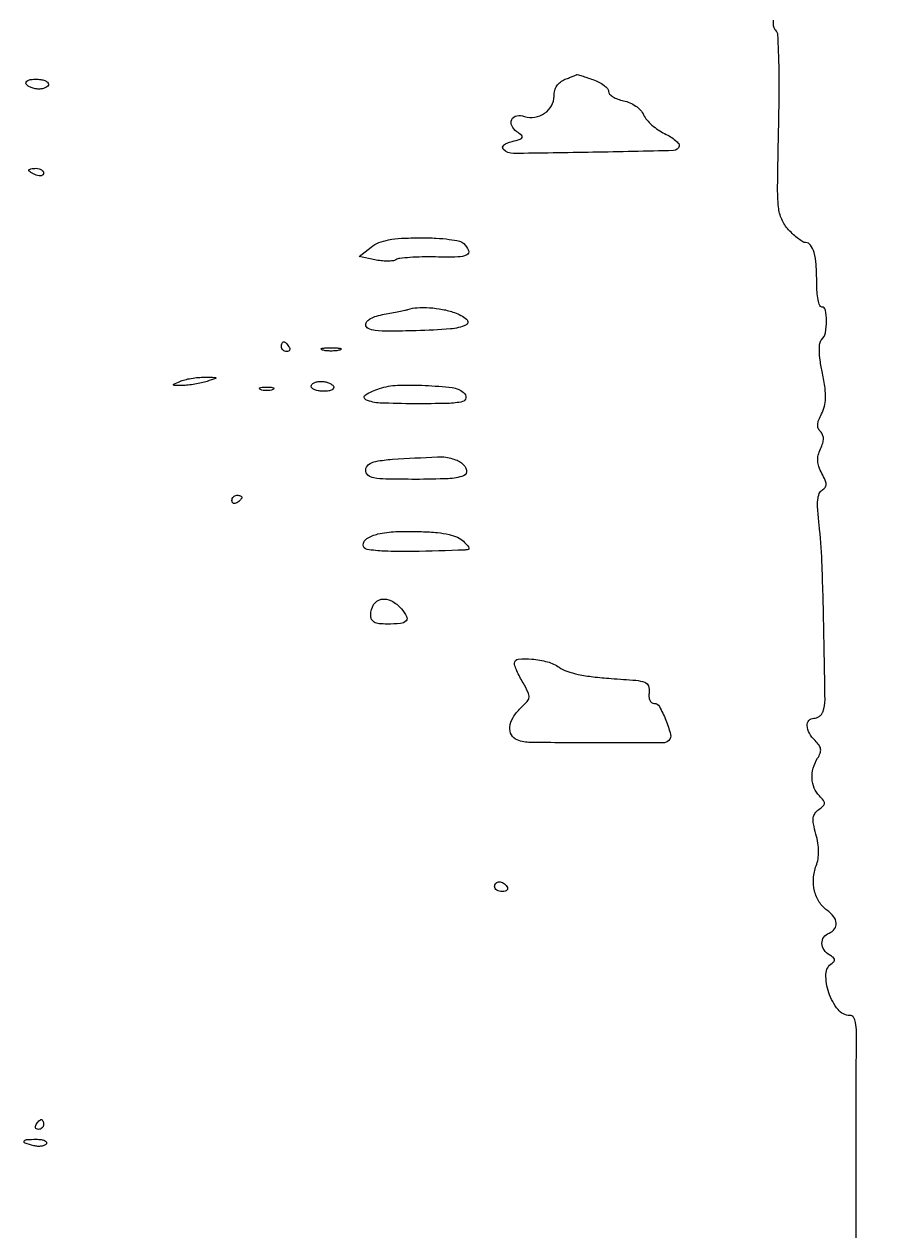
# Model space of a CAD drawing. Extents: x 0 to 1897, y 0 to 3427.
# Drawn here: x 1701.1 to 1874.9, y 1759.5 to 2003.1 of the extents above; entities that cross this region are included whole.
import ezdxf

# ---------------------------------------------------------------- set-up
doc = ezdxf.new("R2010")
doc.units = 0
doc.header["$MEASUREMENT"] = 0

msp = doc.modelspace()

# ---------------------------------------------------------------- linework, layer by layer
msp.add_lwpolyline([(1868.989454, 1739.570561, -0.000247), (1868.963545, 1759.18823, -0.00034), (1868.960984, 1776.81604, -0.000215), (1868.975293, 1791.641356, -0.004132), (1869.019807, 1796.25, 0.009063), (1869.019114, 1799.644525, 0.04281), (1868.817385, 1801.579135, 0.0942), (1868.401704, 1802.628045, 0.256844), (1867.725385, 1803, -0.229153), (1865.294178, 1804.175987, -0.08571), (1863.43337, 1807.5924, -0.088114), (1862.856338, 1811.360288, -0.253589), (1864.128416, 1813.579366, 0.098158), (1864.52256, 1813.946006, 0.23604), (1864.585232, 1814.328876, 0.151976), (1864.303775, 1814.737655, 0.03901), (1863.628416, 1815.188073, -0.114034), (1862.493226, 1816.218982, -0.145404), (1862.053735, 1817.555785, -0.162527), (1862.432107, 1818.808226, -0.148263), (1863.5, 1819.638374, 0.139212), (1864.592513, 1820.456996, 0.188223), (1864.929156, 1821.63212, 0.143271), (1864.394132, 1822.980656, 0.074508), (1863.070574, 1824.238014, -0.10097), (1861.518205, 1825.87614, -0.079774), (1860.569702, 1828.131768, -0.075534), (1860.343783, 1830.690534, -0.075293), (1860.887433, 1833.203926, 0.050222), (1861.261803, 1834.594627, 0.042401), (1861.380369, 1836.114535, 0.038248), (1861.241257, 1837.779535, 0.027403), (1860.843269, 1839.605463, -0.017655), (1860.35181, 1841.666374, -0.079706), (1860.302849, 1842.898604, -0.127167), (1860.648436, 1843.783457, -0.078688), (1861.439846, 1844.579673, 0.030519), (1862.327147, 1845.315569, 0.197774), (1862.562759, 1845.833571, 0.182127), (1862.374856, 1846.393201, 0.025294), (1861.539469, 1847.317674, -0.099179), (1860.492371, 1848.889397, -0.085727), (1860.061138, 1850.827481, -0.080156), (1860.295936, 1852.913826, -0.071674), (1861.175533, 1854.909465, 0.047107), (1861.693162, 1855.943545, 0.128089), (1861.786553, 1856.750846, 0.121635), (1861.475062, 1857.526885, 0.040426), (1860.675533, 1858.467324, -0.065784), (1859.510088, 1859.987669, -0.115609), (1859.055751, 1861.496703, -0.19704), (1859.414232, 1862.554155, -0.217028), (1860.393011, 1863, 0.081939), (1860.959876, 1863.093525, 0.066737), (1861.511809, 1863.367187, 0.067572), (1861.965696, 1863.77217, 0.088998), (1862.245543, 1864.25, 0.091847), (1862.674681, 1866.763512, 0.001492), (1862.429409, 1881.137158, 0.003909), (1862.053164, 1894.635563, 0.019968), (1861.486288, 1902.118145, -0.011048), (1861.202701, 1905.143959, -0.03961), (1861.21788, 1907.08366, -0.06764), (1861.50084, 1908.336784, -0.166531), (1862.091488, 1909.056543, 0.089375), (1862.691677, 1909.595667, 0.170661), (1862.89469, 1910.202981, 0.099625), (1862.712875, 1911.039349, 0.019689), (1862.039379, 1912.426421, -0.037046), (1861.43725, 1913.784446, -0.071739), (1861.201721, 1914.946046, -0.075673), (1861.3094, 1916.085248, -0.045588), (1861.758262, 1917.368788, 0.031475), (1862.207323, 1918.545384, 0.07667), (1862.344428, 1919.46105, 0.102398), (1862.186571, 1920.207169, 0.093475), (1861.742876, 1920.857124, -0.102488), (1861.311205, 1921.514365, -0.110269), (1861.191167, 1922.271553, -0.078134), (1861.399489, 1923.210291, -0.029275), (1861.966698, 1924.437774, 0.057842), (1862.568754, 1925.963521, 0.059841), (1862.79623, 1927.569044, 0.041808), (1862.668318, 1929.617605, 0.013067), (1862.140936, 1932.652424, -0.013157), (1861.689726, 1935.251668, -0.030971), (1861.525309, 1937.212696, -0.040945), (1861.610403, 1938.626425, -0.162261), (1861.994444, 1939.394444, 0.149329), (1862.743707, 1940.802795, 0.047942), (1862.974788, 1943.186211, 0.049336), (1862.760022, 1945.376262, 0.357807), (1862, 1946, -0.320647), (1861.61039, 1946.278487, -0.032273), (1861.29375, 1947.444725, -0.031014), (1861.072216, 1949.033031, -0.019147), (1861, 1950.918213, 0.017201), (1860.874793, 1954.556598, 0.050505), (1860.451876, 1957.024445, 0.088193), (1859.749668, 1958.490922, 0.241616), (1858.757682, 1959, -0.138739), (1858.216062, 1959.153237, -0.023896), (1857.326043, 1959.761111, -0.024421), (1856.322817, 1960.598995, -0.019683), (1855.328069, 1961.591016, -0.082672), (1853.931949, 1963.710645, -0.080709), (1853.282986, 1966.185963, -0.027381), (1853.109283, 1970.46359, -0.001898), (1853.325974, 1982.52844, 0.004182), (1853.429615, 1990.267781, 0.00896), (1853.352613, 1996.239657, 0.00517), (1853.160657, 2000.901343, 0.185563), (1852.729793, 2001.870207, -0.111914), (1852.403233, 2002.388199, -0.066822), (1852.253455, 2003.10442, -0.061025), (1852.292994, 2003.907508, -0.059878)], format="xyb")
for points in [[(1815.850777, 1991.902175, -0.033843), (1817.056297, 1991.388094, -0.043879), (1818.074916, 1990.751666, -0.050404), (1818.785774, 1990.093567, -0.182795), (1819, 1989.527175, 0.192977), (1819.213643, 1988.994245, 0.062648), (1819.884498, 1988.448271, 0.051717), (1820.858469, 1987.972186, 0.038498), (1822.011055, 1987.647789, -0.053368), (1823.2909, 1987.246227, -0.051312), (1824.475015, 1986.578898, -0.053894), (1825.44139, 1985.725458, -0.076642), (1826.074724, 1984.772789, 0.069285), (1826.704969, 1983.793992, 0.033286), (1827.754117, 1982.727007, 0.032209), (1829.016627, 1981.74132, 0.039647), (1830.313669, 1981, -0.026991), (1831.516038, 1980.352554, -0.039286), (1832.491146, 1979.646875, -0.044817), (1833.143055, 1978.982916, -0.236736), (1833.251934, 1978.5, -0.33779), (1832.105623, 1977.580342, -0.001569), (1815.849494, 1977.231145, -0.002075), (1799.820904, 1977.003677, -0.201523), (1797.751152, 1977.848848, -0.240622), (1797.618517, 1978.258489, -0.174916), (1797.854503, 1978.684905, -0.085487), (1798.5187, 1979.090707, -0.033007), (1799.549677, 1979.423112, 0.010607), (1801.178501, 1979.868852, 0.214806), (1801.557376, 1980.195503, 0.334287), (1801.47194, 1980.598087, 0.021276), (1800.470117, 1981.398192, -0.121882), (1799.452281, 1982.614349, -0.235827), (1799.463297, 1983.851882, -0.234941), (1800.460281, 1984.589837, -0.121343), (1802.046384, 1984.485278, 0.116713), (1804.124921, 1984.329185, 0.111361), (1806.09314, 1985.113551, 0.114531), (1807.494709, 1986.643312, 0.129117), (1808, 1988.567408, -0.062508), (1808.143495, 1989.710732, -0.083871), (1808.565813, 1990.663941, -0.085056), (1809.272249, 1991.416024, -0.066296), (1810.25, 1991.968838, 0.000818), (1811.119677, 1992.320059, 0.00127), (1811.868666, 1992.626183, 0.00036), (1812.519789, 1992.894788, 0.042394), (1812.600777, 1992.936614, -0.219939), (1812.684697, 1992.947455, -0.000909), (1813.597035, 1992.658894, -0.004209), (1814.636202, 1992.318479, -0.002611)], [(1706, 1991, -0.186414), (1705.852535, 1990.618213, -0.089706), (1705.429836, 1990.29375, -0.069539), (1704.801778, 1990.073784, -0.049547), (1704.059017, 1990, -0.046881), (1703.270704, 1990.074077, -0.046318), (1702.50665, 1990.29375, -0.050262), (1701.876024, 1990.616444, -0.111412), (1701.5, 1991, -0.253782), (1701.478234, 1991.384801, -0.1651), (1701.794783, 1991.712684, -0.083483), (1702.479336, 1991.931329, -0.035659), (1703.440983, 1992, -0.037227), (1704.420991, 1991.926934, -0.055981), (1705.248289, 1991.70625, -0.073461), (1705.813779, 1991.383082, -0.230178)], [(1705, 1973.031385, -0.184534), (1704.877514, 1972.710807, -0.147206), (1704.559375, 1972.516384, -0.100118), (1704.074366, 1972.488865, -0.055937), (1703.5, 1972.638374, -0.02136), (1702.925442, 1972.887494, -0.030395), (1702.440625, 1973.160341, -0.030693), (1702.087111, 1973.420671, -0.222225), (1702, 1973.606989, -0.289661), (1702.096084, 1973.758929, -0.046727), (1702.440625, 1973.884553, -0.039339), (1702.925176, 1973.971531, -0.024748), (1703.5, 1974, -0.062722), (1704.073532, 1973.92777, -0.08088), (1704.559375, 1973.715469, -0.098158), (1704.884506, 1973.400789, -0.152681)], [(1789.8, 1958.8, -0.100263), (1790.722475, 1957.408878, -0.397883), (1790.383672, 1956.539697, -0.10529), (1788.566868, 1956.110562, -0.010675), (1784.10573, 1956.10701, 0.009673), (1781.3828, 1956.110297, 0.012784), (1778.904677, 1956.001923, 0.0102), (1776.858124, 1955.817918, 0.111333), (1776.081331, 1955.550266, -0.108889), (1775.439619, 1955.325683, -0.029507), (1774.358954, 1955.259973, -0.0284), (1773.092319, 1955.329773, -0.026098), (1771.804909, 1955.542849), (1768.658616, 1956.233891), (1771.079308, 1958.09471, -0.06752), (1772.654883, 1958.997944, -0.049801), (1774.586102, 1959.566219, -0.03432), (1777.207498, 1959.877111, -0.011622), (1781.05, 1959.977764, -0.012669), (1784.222343, 1959.906722, -0.021521), (1786.865558, 1959.666158, -0.022302), (1788.892622, 1959.300656, -0.141536)], [(1787.896221, 1944.886333, -0.08369), (1790.363072, 1943.530926, -0.555885), (1790.234723, 1942.403094, -0.092269), (1787.113042, 1941.576787, -0.011856), (1780.168659, 1941.222056, -0.004813), (1774.671572, 1941.124748, -0.031509), (1771.917765, 1941.276149, -0.077631), (1770.481419, 1941.678115, -0.293783), (1770, 1942.426743, -0.183606), (1770.252402, 1943.09092, -0.083186), (1770.988081, 1943.68398, -0.058056), (1772.166164, 1944.177212, -0.028707), (1773.75, 1944.53658, 0.004057), (1775.259048, 1944.801579, 0.00469), (1776.692188, 1945.079173, 0.004209), (1777.901121, 1945.335741, 0.027368), (1778.5, 1945.502946, -0.066715), (1780.378607, 1945.871553, -0.031523), (1782.853523, 1945.865353, -0.030486), (1785.49024, 1945.530065, -0.037015)], [(1754.5, 1938, -0.082592), (1754.656512, 1937.6179, -0.161196), (1754.6254, 1937.29375, -0.182303), (1754.413961, 1937.078288, -0.108972), (1754.059017, 1937, -0.093332), (1753.654762, 1937.076123, -0.09642), (1753.311086, 1937.29375, -0.099167), (1753.081062, 1937.618444, -0.105053), (1753, 1938, -0.042167), (1753.032345, 1938.382849, -0.061769), (1753.129539, 1938.70625, -0.081139), (1753.272352, 1938.92554, -0.210953), (1753.440983, 1939, -0.151918), (1753.65171, 1938.934461, -0.038439), (1753.933975, 1938.70625, -0.035638), (1754.231006, 1938.382774, -0.029505)], [(1764.75, 1937.310674, -0.039571), (1763.952734, 1937.168469, -0.024357), (1763, 1937.122029, -0.024357), (1762.047266, 1937.168469, -0.039571), (1761.25, 1937.310674, -0.161593), (1760.99086, 1937.478988, -0.542911), (1761.042187, 1937.633659, -0.052887), (1761.748017, 1937.740287, -0.011065), (1763, 1937.767997, -0.011065), (1764.251983, 1937.740287, -0.052887), (1764.957813, 1937.633659, -0.542911), (1765.00914, 1937.478988, -0.161593)], [(1738, 1931, -0.022466), (1736.861308, 1930.690964, -0.013896), (1735.5, 1930.425913, -0.013931), (1734.138026, 1930.238638, -0.024262), (1733, 1930.169965, -0.003431), (1731.427406, 1930.162267, -0.262453), (1731.216002, 1930.281993, -0.448398), (1731.270016, 1930.45607, -0.005256), (1732.5, 1931, -0.041255), (1733.478826, 1931.328064, -0.019109), (1734.79375, 1931.598337, -0.018779), (1736.204949, 1931.778463, -0.024805), (1737.5, 1931.830035, -0.00148), (1739.576132, 1931.803547, -0.258782), (1739.761213, 1931.697043, -0.481249), (1739.708813, 1931.555647, -0.002223)], [(1751.25, 1929.337719, -0.057986), (1750.679992, 1929.181385, -0.037979), (1750, 1929.12966, -0.037979), (1749.320008, 1929.181385, -0.057986), (1748.75, 1929.337719, -0.174857), (1748.540618, 1929.525001, -0.447206), (1748.601562, 1929.693942, -0.078554), (1749.10856, 1929.810911, -0.017491), (1750, 1929.842105, -0.017491), (1750.89144, 1929.810911, -0.078554), (1751.398438, 1929.693942, -0.447206), (1751.459382, 1929.525001, -0.174857)], [(1763.5, 1930, -0.253782), (1763.521766, 1929.615199, -0.1651), (1763.205217, 1929.287316, -0.083483), (1762.520664, 1929.068671, -0.035659), (1761.559017, 1929, -0.037227), (1760.579009, 1929.073066, -0.055981), (1759.751711, 1929.29375, -0.073461), (1759.186221, 1929.616918, -0.230178), (1759, 1930, -0.186414), (1759.147465, 1930.381787, -0.089706), (1759.570164, 1930.70625, -0.069539), (1760.198222, 1930.926216, -0.049547), (1760.940983, 1931, -0.046881), (1761.729296, 1930.925923, -0.046318), (1762.49335, 1930.70625, -0.050262), (1763.123976, 1930.383556, -0.111412)], [(1789.73899, 1928.768284, -0.248193), (1790.20367, 1927.692323, -0.32707), (1789.528576, 1926.908616, -0.051598), (1786.559016, 1926.537273, -0.005953), (1779.829457, 1926.474055, -0.009755), (1772.903671, 1926.626594, -0.09313), (1770.03502, 1927.28997, -0.606997), (1769.969381, 1928.272306, -0.058514), (1772.783665, 1929.561375, -0.068882), (1776.407391, 1930.202389, -0.021072), (1781.982985, 1930.176727, -0.01746), (1787.442581, 1929.729914, -0.140919)], [(1789.350138, 1914.534731, -0.171276), (1790.333063, 1913.04486, -0.386), (1789.743902, 1911.947775, -0.075367), (1786.655595, 1911.351393, -0.010078), (1780.008161, 1911.217391, -0.004172), (1774.083038, 1911.26683, -0.04134), (1771.60877, 1911.513389, -0.134805), (1770.447206, 1912.074415, -0.216504), (1770, 1913.058792, -0.235554), (1770.561602, 1914.184735, -0.115508), (1772.065208, 1914.848015, -0.030992), (1775.375432, 1915.258883, -0.002287), (1784.5, 1915.779112, -0.042851), (1785.784316, 1915.736366, -0.033069), (1787.162228, 1915.478454, -0.033954), (1788.425745, 1915.061097, -0.065452)], [(1745, 1907.559017, -0.151918), (1744.934461, 1907.34829, -0.038439), (1744.70625, 1907.066025, -0.035638), (1744.382774, 1906.768994, -0.029505), (1744, 1906.5, -0.082592), (1743.6179, 1906.343488, -0.161196), (1743.29375, 1906.3746, -0.182303), (1743.078288, 1906.586039, -0.108972), (1743, 1906.940983, -0.093332), (1743.076123, 1907.345238, -0.09642), (1743.29375, 1907.688914, -0.099167), (1743.618444, 1907.918938, -0.105053), (1744, 1908, -0.042167), (1744.382849, 1907.967655, -0.061769), (1744.70625, 1907.870461, -0.081139), (1744.92554, 1907.727648, -0.210953)], [(1789.711079, 1898.717492, -0.013433), (1790.595592, 1897.784132, -0.148478), (1790.810831, 1897.323195, -0.375031), (1790.635776, 1897.053382, -0.060476), (1789.964286, 1896.947176, -0.003454), (1779.498785, 1896.642005, -0.017864), (1773.710337, 1896.720039, -0.026458), (1770.253768, 1897.074212, -0.369507), (1769.5, 1897.954915, -0.261006), (1770.246205, 1899.287013, -0.080813), (1772.450781, 1900.188788, -0.047954), (1776.070085, 1900.666273, -0.017476), (1781.246793, 1900.668269, -0.014042), (1784.468463, 1900.466181, -0.03396), (1786.823011, 1900.089533, -0.046922), (1788.534958, 1899.521658, -0.0931)], [(1777.195608, 1885.084515, -0.05402), (1778.242158, 1883.55531, -0.320402), (1778.125478, 1882.648073, -0.18576), (1777.046362, 1882.119568, -0.022025), (1774.333333, 1882, -0.0255), (1772.675409, 1882.08461, -0.100553), (1771.704545, 1882.3875, -0.164242), (1771.186294, 1882.95238, -0.104578), (1771, 1883.833333, -0.136342), (1771.582739, 1885.930655, -0.210401), (1773.097202, 1886.998227, -0.172527), (1775.169346, 1886.701093, -0.09493)], [(1809.021118, 1873.272655, 0.071718), (1810.575228, 1872.487474, 0.028257), (1812.892374, 1871.850846, 0.023363), (1815.86266, 1871.356518, 0.013253), (1819.493624, 1871.022655, -0.004936), (1824.497255, 1870.646376, -0.065334), (1826.30252, 1870.251364, -0.219133), (1827.044238, 1869.521495, -0.125697), (1827.187142, 1868.25, 0.048205), (1827.148758, 1867.332835, 0.091676), (1827.321832, 1866.617393, 0.129438), (1827.684083, 1866.167259, 0.16028), (1828.192451, 1866, -0.275809), (1829.256874, 1865.364502, -0.028668), (1830.541991, 1862.613367, -0.028767), (1831.504262, 1859.730523, -0.268712), (1831.179963, 1858.513297, -0.198652), (1829.938328, 1857.998265, -0.001016), (1816.326266, 1858.012279, -0.001947), (1803.219549, 1858.103446, -0.089124), (1800.581787, 1858.606989, -0.176168), (1799.410101, 1859.624658, -0.153539), (1799.082385, 1861.223472, -0.111042), (1799.72916, 1863.151253, -0.069083), (1801.240502, 1865.009435, 0.023439), (1802.571963, 1866.371864, 0.158735), (1802.944614, 1867.224148, 0.13895), (1802.77015, 1868.189562, 0.016528), (1801.740502, 1870.129429, -0.011991), (1801.074092, 1871.357906, -0.014545), (1800.511272, 1872.541183, -0.01316), (1800.096417, 1873.554551, -0.090811), (1800, 1874.08104, -0.385805), (1800.775788, 1874.936801, -0.046866), (1803.540624, 1874.948669, -0.045532), (1806.687023, 1874.374907, -0.085114)], [(1798.5, 1829, -0.139169), (1798.607943, 1828.620352, -0.191142), (1798.478525, 1828.29375, -0.138808), (1798.110654, 1828.073267, -0.066118), (1797.559017, 1828, -0.062283), (1796.962904, 1828.074545, -0.080552), (1796.457961, 1828.29375, -0.097988), (1796.120018, 1828.618621, -0.153634), (1796, 1829, -0.092995), (1796.071618, 1829.381732, -0.096318), (1796.276414, 1829.70625, -0.099231), (1796.581949, 1829.923444, -0.105429), (1796.940983, 1830, -0.089642), (1797.346558, 1829.926698, -0.053229), (1797.7871, 1829.70625, -0.051032), (1798.193797, 1829.382515, -0.06081)], [(1705, 1781, -0.105053), (1704.918938, 1780.618444, -0.099167), (1704.688914, 1780.29375, -0.09642), (1704.345238, 1780.076123, -0.093332), (1703.940983, 1780, -0.108972), (1703.586039, 1780.078288, -0.182303), (1703.3746, 1780.29375, -0.161196), (1703.343488, 1780.6179, -0.082592), (1703.5, 1781, -0.029505), (1703.768994, 1781.382774, -0.035638), (1704.066025, 1781.70625, -0.038439), (1704.34829, 1781.934461, -0.151918), (1704.559017, 1782, -0.210953), (1704.727648, 1781.92554, -0.081139), (1704.870461, 1781.70625, -0.061769), (1704.967655, 1781.382849, -0.042167)], [(1705.558021, 1777.09388, -0.15438), (1705.198685, 1776.78447, -0.064046), (1704.575304, 1776.607491, -0.054994), (1703.805232, 1776.577577, -0.046215), (1702.999004, 1776.710511, -0.01719), (1701.27602, 1777.224963, -0.439388), (1701.098164, 1777.625086, -0.284356), (1701.561938, 1777.947157, -0.013228), (1703.559017, 1778, -0.034022), (1704.501616, 1777.935787, -0.072514), (1705.201819, 1777.733827, -0.140077), (1705.552033, 1777.436488, -0.293546)]]:
    msp.add_lwpolyline(points, format="xyb", close=True)

doc.saveas('drawing.dxf')
